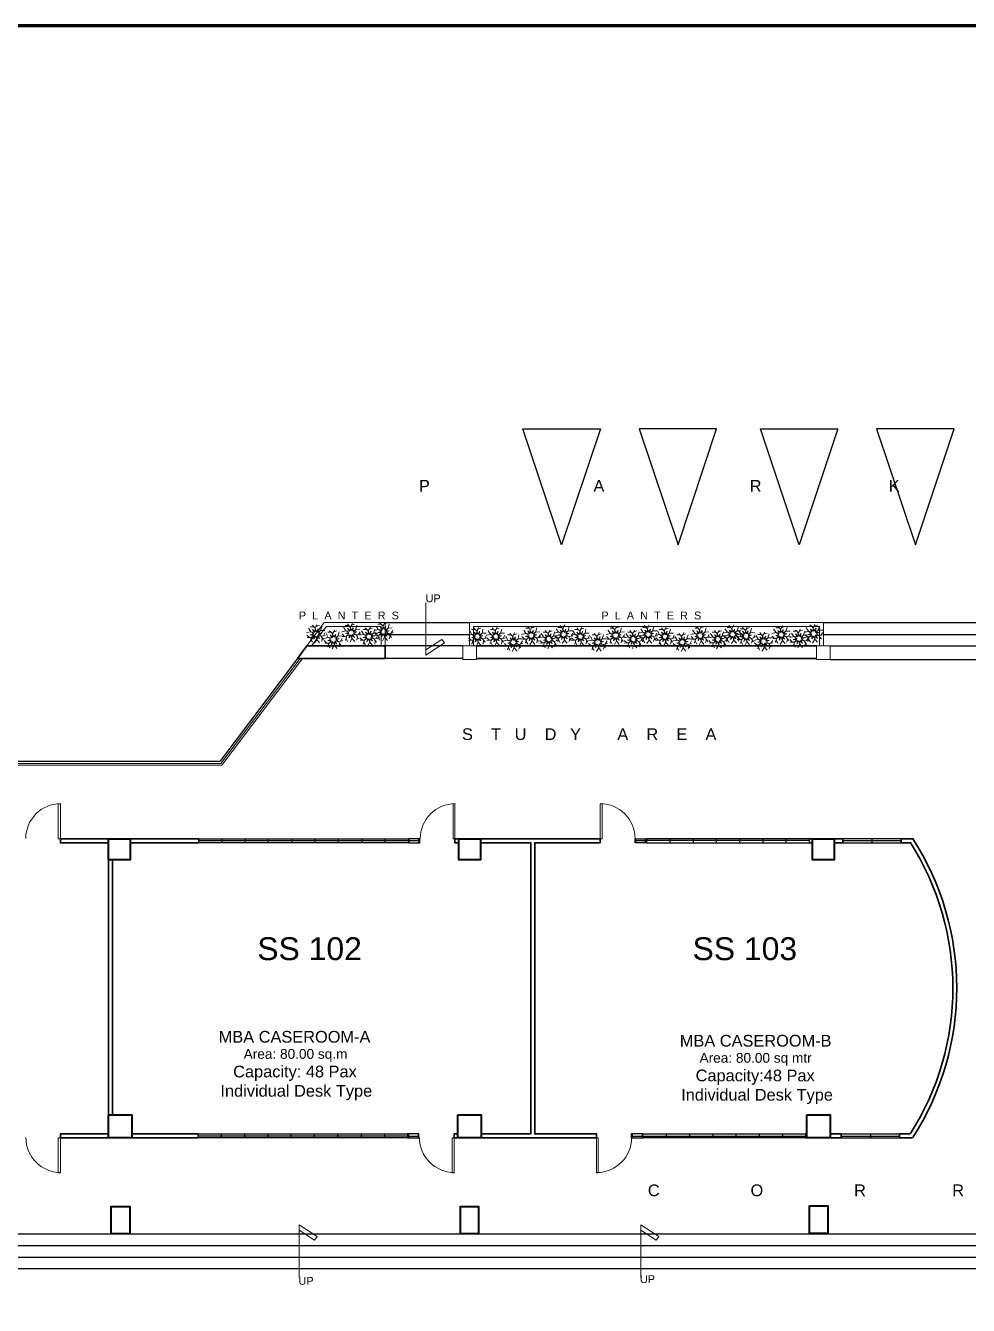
# Model space of a CAD drawing. Header units: inches. Extents: x 0 to 188, y 1 to 48.
# Drawn here: x 13.02 to 34.08, y 18.61 to 47.18 of the extents above; entities that cross this region are included whole.
import ezdxf

# ---------------------------------------------------------------- set-up
doc = ezdxf.new("R2010")
doc.units = ezdxf.units.IN
doc.header["$MEASUREMENT"] = 0
for name, color, linetype in [('PDF_BOUNDARIES', 5, 'Continuous'), ('PDF_COLUMN', 7, 'Continuous'), ('PDF_FURNITURES', 1, 'Continuous'), ('PDF_HATCH1', 3, 'Continuous'), ('PDF_PEN08', 6, 'Continuous'), ('PDF_Text', 7, 'Continuous'), ('PDF_WALLS', 3, 'Continuous')]:
    doc.layers.add(name, color=color, linetype=linetype)
for name, color, linetype, true_color in [('PDF_DIM', 7, 'Continuous', 0x767676), ('PDF_door', 7, 'Continuous', 0xdda500), ('PDF_Door Swing and Window', 7, 'Continuous', 0x95954a), ('PDF_window', 7, 'Continuous', 0xdda500)]:
    doc.layers.add(name, color=color, linetype=linetype, true_color=true_color)
doc.styles.add('PDF ArialMT', font='arial.ttf')

msp = doc.modelspace()

# ---------------------------------------------------------------- linework, layer by layer
at = {"layer": 'PDF_BOUNDARIES', "lineweight": 25}
for points in [[(25.863, 38.182), (24.991, 35.587), (24.129, 38.182)], [(26.725, 38.182), (27.596, 35.587), (28.458, 38.182)], [(31.17, 38.182), (30.299, 35.587), (29.437, 38.182)], [(32.032, 38.182), (32.904, 35.587), (33.766, 38.182)]]:
    msp.add_lwpolyline(points, close=True, dxfattribs=at)
for points in [[(21.055, 33.854), (22.935, 33.854)], [(30.847, 33.854), (38.241, 33.854)], [(21.055, 33.589), (22.935, 33.589)], [(30.847, 33.589), (38.241, 33.589)], [(22.788, 33.335), (21.055, 33.335)], [(30.994, 33.335), (38.241, 33.335)], [(19.096, 33.051), (17.363, 30.749), (9.401, 30.749), (9.401, 29.026)], [(22.788, 33.051), (21.055, 33.051)], [(30.994, 33.031), (38.094, 33.031)], [(1.42, 20.203), (1.42, 19.429), (1.508, 19.429), (1.508, 20.203), (63.663, 20.203)], [(1.508, 19.948), (63.643, 19.948)], [(1.508, 19.684), (63.643, 19.684)], [(1.508, 19.429), (63.643, 19.429)]]:
    msp.add_lwpolyline(points, dxfattribs=at)
at = {"layer": 'PDF_COLUMN', "lineweight": 40}
for points in [[(14.875, 29.026), (15.355, 29.026), (15.355, 28.556), (14.875, 28.556)], [(22.7, 29.026), (23.18, 29.026), (23.18, 28.556), (22.7, 28.556)], [(30.603, 29.026), (31.082, 29.026), (31.082, 28.556), (30.603, 28.556)], [(14.875, 22.866), (15.394, 22.866), (15.394, 22.347), (14.875, 22.347)], [(22.68, 22.866), (23.199, 22.866), (23.199, 22.347), (22.68, 22.347)], [(30.475, 22.866), (30.994, 22.866), (30.994, 22.347), (30.475, 22.347)], [(14.934, 20.203), (14.934, 20.819), (15.345, 20.819), (15.345, 20.203)], [(22.739, 20.203), (22.739, 20.819), (23.14, 20.819), (23.14, 20.203)], [(30.534, 20.212), (30.534, 20.829), (30.945, 20.829), (30.945, 20.212)]]:
    msp.add_lwpolyline(points, close=True, dxfattribs=at)
at = {"layer": 'PDF_DIM', "lineweight": 13}
for points in [[(21.965, 34.304), (21.965, 33.129), (22.377, 33.403), (22.318, 33.472), (21.965, 33.247)], [(19.135, 19.233), (19.135, 20.408), (19.537, 20.144), (19.478, 20.065), (19.135, 20.291)], [(26.764, 19.233), (26.764, 20.408), (27.165, 20.144), (27.106, 20.065), (26.764, 20.291)]]:
    msp.add_lwpolyline(points, dxfattribs=at)
at = {"layer": 'PDF_door', "lineweight": 0}
for points in [[(13.798, 29.809), (13.749, 29.809), (13.749, 29.026), (13.798, 29.026)], [(22.612, 29.809), (22.572, 29.809), (22.572, 29.026), (22.612, 29.026)], [(25.853, 29.809), (25.902, 29.809), (25.902, 29.026), (25.853, 29.026)], [(13.798, 21.564), (13.749, 21.564), (13.749, 22.347), (13.798, 22.347)], [(22.592, 21.564), (22.553, 21.564), (22.553, 22.347), (22.592, 22.347)], [(25.775, 21.564), (25.814, 21.564), (25.814, 22.347), (25.775, 22.347)]]:
    msp.add_lwpolyline(points, close=True, dxfattribs=at)
at = {"layer": 'PDF_Door Swing and Window', "lineweight": 13}
for centre, start, end in [((13.803, 29.031), 90, 180), ((22.616, 29.031), 89.9999, 180.0001), ((25.858, 29.031), 359.9999, 90.0001), ((13.804, 22.353), 180, 270), ((22.598, 22.353), 180, 270), ((25.781, 22.353), 270, 360)]:
    msp.add_arc(centre, 0.779, start, end, dxfattribs=at)
at = {"layer": 'PDF_FURNITURES', "lineweight": 20}
for points in [[(19.302, 33.335), (19.693, 33.854), (21.055, 33.854), (21.055, 33.335)], [(19.409, 33.335), (19.742, 33.766), (20.966, 33.766), (20.966, 33.335)], [(22.935, 33.335), (22.935, 33.854), (30.847, 33.854), (30.847, 33.335)], [(23.023, 33.335), (23.023, 33.766), (30.759, 33.766), (30.759, 33.335)], [(19.155, 33.051), (17.382, 30.71), (9.401, 30.71)], [(19.204, 33.051), (17.402, 30.671), (9.401, 30.671)]]:
    msp.add_lwpolyline(points, dxfattribs=at)
at = {"layer": 'PDF_HATCH1', "lineweight": 5}
for points in [[(19.292, 33.628), (19.39, 33.648), (19.341, 33.726)], [(19.537, 33.805), (19.507, 33.766), (19.488, 33.726), (19.517, 33.648), (19.556, 33.717), (19.537, 33.638), (19.605, 33.677), (19.556, 33.619), (19.635, 33.619), (19.556, 33.589), (19.625, 33.55), (19.546, 33.57), (19.586, 33.501), (19.527, 33.55), (19.527, 33.472), (19.497, 33.55), (19.458, 33.482), (19.478, 33.56), (19.409, 33.521), (19.458, 33.58), (19.38, 33.58), (19.458, 33.609), (19.39, 33.648), (19.468, 33.628), (19.429, 33.697), (19.488, 33.648), (19.488, 33.726), (19.458, 33.756)], [(19.429, 33.795), (19.458, 33.756), (19.38, 33.756)], [(19.507, 33.766), (19.586, 33.785)], [(19.635, 33.766), (19.605, 33.677), (19.703, 33.677)], [(20.085, 33.648), (20.173, 33.668), (20.124, 33.756)], [(20.212, 33.824), (20.242, 33.785), (20.163, 33.785)], [(20.32, 33.834), (20.3, 33.795), (20.281, 33.746), (20.3, 33.677), (20.34, 33.736), (20.33, 33.668), (20.398, 33.697), (20.34, 33.648), (20.418, 33.648), (20.349, 33.619), (20.408, 33.58), (20.33, 33.589), (20.369, 33.521), (20.31, 33.58), (20.31, 33.501), (20.291, 33.57), (20.242, 33.511), (20.261, 33.58), (20.193, 33.55), (20.242, 33.609), (20.173, 33.609), (20.242, 33.628), (20.173, 33.668), (20.252, 33.658), (20.212, 33.726), (20.271, 33.668), (20.281, 33.746), (20.242, 33.785)], [(20.3, 33.795), (20.369, 33.815)], [(20.418, 33.795), (20.398, 33.697), (20.487, 33.707)], [(20.722, 33.746), (20.692, 33.707), (20.673, 33.668), (20.692, 33.589), (20.741, 33.658), (20.722, 33.58), (20.79, 33.619), (20.741, 33.56), (20.819, 33.56), (20.741, 33.531), (20.81, 33.491), (20.731, 33.511), (20.771, 33.442), (20.712, 33.491), (20.712, 33.413), (20.682, 33.491), (20.643, 33.423), (20.663, 33.501), (20.594, 33.462), (20.643, 33.521), (20.565, 33.521), (20.643, 33.55), (20.575, 33.589), (20.653, 33.57), (20.614, 33.638), (20.673, 33.589), (20.673, 33.668), (20.643, 33.697)], [(20.604, 33.736), (20.643, 33.697), (20.565, 33.697)], [(20.692, 33.707), (20.771, 33.726)], [(20.81, 33.677), (20.898, 33.697), (20.849, 33.775)], [(20.937, 33.844), (20.966, 33.815), (20.888, 33.815)], [(21.045, 33.864), (21.025, 33.815), (21.006, 33.775), (21.025, 33.707), (21.064, 33.766), (21.055, 33.687), (21.123, 33.726), (21.064, 33.668), (21.143, 33.668), (21.074, 33.648), (21.133, 33.599), (21.064, 33.619), (21.094, 33.55), (21.035, 33.599), (21.035, 33.531), (21.015, 33.599), (20.966, 33.531), (20.986, 33.609), (20.917, 33.57), (20.966, 33.628), (20.898, 33.628), (20.966, 33.658), (20.898, 33.697), (20.976, 33.687), (20.947, 33.756), (20.996, 33.697), (21.006, 33.775), (20.966, 33.815)], [(21.025, 33.815), (21.094, 33.844)], [(21.143, 33.815), (21.123, 33.726), (21.211, 33.736)], [(23.033, 33.736), (23.062, 33.697), (22.984, 33.697)], [(23.14, 33.746), (23.121, 33.707), (23.101, 33.668), (23.121, 33.589), (23.16, 33.658), (23.15, 33.58), (23.219, 33.619), (23.16, 33.56), (23.238, 33.56), (23.17, 33.531), (23.229, 33.491), (23.16, 33.511), (23.189, 33.442), (23.131, 33.491), (23.131, 33.413), (23.111, 33.491), (23.062, 33.423), (23.082, 33.501), (23.013, 33.462), (23.062, 33.521), (22.993, 33.521), (23.062, 33.54), (22.993, 33.589), (23.072, 33.57), (23.042, 33.638), (23.091, 33.589), (23.101, 33.668), (23.062, 33.697)], [(23.121, 33.707), (23.189, 33.726)], [(23.552, 33.746), (23.532, 33.707), (23.513, 33.668), (23.532, 33.589), (23.571, 33.658), (23.561, 33.58), (23.63, 33.619), (23.571, 33.56), (23.65, 33.56), (23.581, 33.531), (23.64, 33.491), (23.571, 33.511), (23.601, 33.442), (23.542, 33.491), (23.542, 33.413), (23.522, 33.491), (23.483, 33.423), (23.493, 33.501), (23.424, 33.462), (23.483, 33.521), (23.405, 33.521), (23.473, 33.54), (23.415, 33.589), (23.483, 33.57), (23.454, 33.638), (23.503, 33.589), (23.513, 33.668), (23.473, 33.697)], [(23.444, 33.736), (23.473, 33.697), (23.405, 33.697)], [(23.532, 33.707), (23.601, 33.726)], [(24.345, 33.775), (24.316, 33.726), (24.296, 33.687), (24.325, 33.619), (24.364, 33.677), (24.345, 33.609), (24.413, 33.638), (24.364, 33.58), (24.443, 33.58), (24.364, 33.56), (24.433, 33.511), (24.355, 33.531), (24.394, 33.462), (24.335, 33.511), (24.335, 33.442), (24.306, 33.511), (24.267, 33.442), (24.286, 33.521), (24.218, 33.482), (24.267, 33.54), (24.188, 33.54), (24.267, 33.57), (24.198, 33.609), (24.276, 33.599), (24.237, 33.668), (24.296, 33.609), (24.296, 33.687), (24.267, 33.726)], [(24.237, 33.756), (24.267, 33.726), (24.188, 33.726)], [(24.316, 33.726), (24.394, 33.756)], [(24.443, 33.736), (24.413, 33.638), (24.511, 33.648)], [(25.07, 33.805), (25.04, 33.756), (25.021, 33.717), (25.05, 33.638), (25.089, 33.707), (25.07, 33.628), (25.138, 33.668), (25.089, 33.609), (25.167, 33.609), (25.089, 33.58), (25.158, 33.54), (25.079, 33.56), (25.119, 33.491), (25.06, 33.54), (25.06, 33.462), (25.03, 33.54), (24.991, 33.472), (25.011, 33.55), (24.942, 33.511), (24.991, 33.57), (24.913, 33.57), (24.991, 33.599), (24.923, 33.638), (25.001, 33.619), (24.962, 33.687), (25.021, 33.638), (25.021, 33.717), (24.991, 33.746)], [(24.962, 33.785), (24.991, 33.746), (24.913, 33.746)], [(25.04, 33.756), (25.119, 33.775)], [(25.167, 33.756), (25.138, 33.668), (25.236, 33.668)], [(25.334, 33.736), (25.363, 33.697), (25.285, 33.697)], [(25.442, 33.746), (25.422, 33.707), (25.403, 33.668), (25.422, 33.589), (25.461, 33.658), (25.442, 33.58), (25.52, 33.619), (25.461, 33.56), (25.54, 33.56), (25.471, 33.531), (25.53, 33.491), (25.451, 33.511), (25.491, 33.442), (25.432, 33.491), (25.432, 33.413), (25.412, 33.491), (25.363, 33.423), (25.383, 33.501), (25.314, 33.462), (25.363, 33.521), (25.295, 33.521), (25.363, 33.54), (25.295, 33.589), (25.373, 33.57), (25.334, 33.638), (25.393, 33.589), (25.403, 33.668), (25.363, 33.697)], [(25.422, 33.707), (25.491, 33.726)], [(26.225, 33.775), (26.206, 33.726), (26.186, 33.687), (26.206, 33.619), (26.255, 33.677), (26.235, 33.609), (26.303, 33.638), (26.255, 33.58), (26.323, 33.58), (26.255, 33.56), (26.323, 33.511), (26.245, 33.531), (26.284, 33.462), (26.225, 33.511), (26.225, 33.442), (26.196, 33.511), (26.157, 33.442), (26.166, 33.521), (26.098, 33.482), (26.157, 33.54), (26.078, 33.54), (26.147, 33.57), (26.088, 33.609), (26.157, 33.599), (26.127, 33.668), (26.186, 33.609), (26.186, 33.687), (26.157, 33.726)], [(26.117, 33.756), (26.157, 33.726), (26.078, 33.726)], [(26.206, 33.726), (26.284, 33.756)], [(26.333, 33.736), (26.303, 33.638), (26.401, 33.648)], [(26.95, 33.805), (26.93, 33.756), (26.911, 33.717), (26.93, 33.638), (26.979, 33.707), (26.96, 33.628), (27.028, 33.668), (26.979, 33.609), (27.048, 33.609), (26.979, 33.58), (27.048, 33.54), (26.969, 33.56), (27.009, 33.491), (26.95, 33.54), (26.95, 33.462), (26.92, 33.54), (26.881, 33.472), (26.891, 33.55), (26.832, 33.511), (26.881, 33.57), (26.803, 33.57), (26.871, 33.599), (26.813, 33.638), (26.891, 33.619), (26.852, 33.687), (26.911, 33.638), (26.911, 33.717), (26.881, 33.746)], [(26.842, 33.785), (26.881, 33.746), (26.803, 33.746)], [(26.93, 33.756), (27.009, 33.775)], [(27.058, 33.756), (27.028, 33.668), (27.126, 33.668)], [(27.332, 33.746), (27.312, 33.707), (27.283, 33.668), (27.312, 33.589), (27.351, 33.658), (27.332, 33.58), (27.4, 33.619), (27.351, 33.56), (27.43, 33.56), (27.351, 33.531), (27.42, 33.491), (27.342, 33.511), (27.381, 33.442), (27.322, 33.491), (27.322, 33.413), (27.293, 33.491), (27.253, 33.423), (27.273, 33.501), (27.204, 33.462), (27.253, 33.521), (27.175, 33.521), (27.253, 33.54), (27.185, 33.589), (27.263, 33.57), (27.224, 33.638), (27.283, 33.589), (27.283, 33.668), (27.253, 33.697)], [(27.224, 33.736), (27.253, 33.697), (27.175, 33.697)], [(27.312, 33.707), (27.381, 33.726)], [(28.115, 33.775), (28.096, 33.726), (28.076, 33.687), (28.096, 33.619), (28.135, 33.677), (28.125, 33.609), (28.193, 33.638), (28.135, 33.58), (28.213, 33.58), (28.145, 33.56), (28.203, 33.511), (28.135, 33.531), (28.164, 33.462), (28.115, 33.511), (28.115, 33.442), (28.086, 33.511), (28.047, 33.442), (28.056, 33.521), (27.988, 33.482), (28.047, 33.54), (27.968, 33.54), (28.037, 33.57), (27.978, 33.609), (28.047, 33.599), (28.017, 33.668), (28.066, 33.609), (28.076, 33.687), (28.047, 33.726)], [(28.007, 33.756), (28.047, 33.726), (27.968, 33.726)], [(28.096, 33.726), (28.164, 33.756)], [(28.223, 33.736), (28.193, 33.638), (28.282, 33.648)], [(28.84, 33.805), (28.82, 33.756), (28.801, 33.717), (28.82, 33.638), (28.859, 33.707), (28.85, 33.628), (28.918, 33.668), (28.859, 33.609), (28.938, 33.609), (28.869, 33.58), (28.928, 33.54), (28.859, 33.56), (28.889, 33.491), (28.84, 33.54), (28.84, 33.462), (28.81, 33.54), (28.771, 33.472), (28.781, 33.55), (28.712, 33.511), (28.771, 33.57), (28.693, 33.57), (28.761, 33.599), (28.703, 33.638), (28.771, 33.619), (28.742, 33.687), (28.801, 33.638), (28.801, 33.717), (28.771, 33.746)], [(28.732, 33.785), (28.771, 33.746), (28.693, 33.746)], [(28.82, 33.756), (28.889, 33.775)], [(28.948, 33.756), (28.918, 33.668), (29.006, 33.668)], [(29.143, 33.766), (29.124, 33.717), (29.104, 33.677), (29.124, 33.609), (29.163, 33.668), (29.143, 33.599), (29.212, 33.628), (29.163, 33.57), (29.241, 33.57), (29.163, 33.55), (29.232, 33.501), (29.153, 33.521), (29.192, 33.452), (29.134, 33.501), (29.134, 33.433), (29.104, 33.501), (29.065, 33.433), (29.085, 33.511), (29.016, 33.472), (29.065, 33.531), (28.987, 33.531), (29.065, 33.56), (28.996, 33.599), (29.075, 33.589), (29.036, 33.658), (29.094, 33.599), (29.104, 33.677), (29.065, 33.717)], [(29.036, 33.746), (29.065, 33.717), (28.987, 33.717)], [(29.124, 33.717), (29.192, 33.746)], [(29.241, 33.726), (29.212, 33.628), (29.31, 33.638)], [(29.927, 33.785), (29.907, 33.746), (29.888, 33.707), (29.907, 33.628), (29.946, 33.697), (29.937, 33.619), (30.005, 33.658), (29.946, 33.599), (30.025, 33.599), (29.956, 33.57), (30.015, 33.531), (29.946, 33.55), (29.976, 33.482), (29.927, 33.531), (29.927, 33.452), (29.897, 33.531), (29.858, 33.462), (29.868, 33.54), (29.799, 33.501), (29.858, 33.56), (29.78, 33.56), (29.848, 33.589), (29.79, 33.628), (29.858, 33.609), (29.829, 33.677), (29.888, 33.628), (29.888, 33.707), (29.858, 33.736)], [(29.819, 33.775), (29.858, 33.736), (29.78, 33.736)], [(29.907, 33.746), (29.986, 33.766)], [(30.035, 33.746), (30.005, 33.658), (30.103, 33.658)], [(30.416, 33.628), (30.514, 33.658), (30.456, 33.736)], [(30.651, 33.815), (30.632, 33.775), (30.612, 33.726), (30.632, 33.658), (30.681, 33.726), (30.661, 33.648), (30.73, 33.687), (30.671, 33.628), (30.749, 33.628), (30.681, 33.599), (30.749, 33.56), (30.671, 33.57), (30.71, 33.501), (30.651, 33.56), (30.651, 33.482), (30.622, 33.55), (30.583, 33.491), (30.593, 33.56), (30.524, 33.531), (30.583, 33.589), (30.505, 33.589), (30.573, 33.609), (30.514, 33.658), (30.583, 33.638), (30.554, 33.707), (30.612, 33.658), (30.612, 33.726), (30.583, 33.766)], [(30.544, 33.805), (30.583, 33.766), (30.505, 33.766)], [(30.632, 33.775), (30.71, 33.795)], [(30.759, 33.775), (30.73, 33.687), (30.828, 33.687)], [(19.311, 33.521), (19.36, 33.521), (19.302, 33.57)], [(19.36, 33.521), (19.409, 33.521), (19.39, 33.472)], [(19.429, 33.413), (19.39, 33.472), (19.38, 33.433)], [(19.586, 33.403), (19.527, 33.472), (19.478, 33.393)], [(19.713, 33.628), (19.674, 33.56), (19.625, 33.55), (19.644, 33.511), (19.674, 33.472)], [(19.644, 33.511), (19.635, 33.433)], [(19.674, 33.56), (19.713, 33.57)], [(19.684, 33.501), (19.781, 33.521), (19.732, 33.609)], [(19.703, 33.393), (19.752, 33.393), (19.693, 33.452)], [(19.928, 33.687), (19.899, 33.638), (19.879, 33.599), (19.899, 33.531), (19.948, 33.589), (19.928, 33.521), (19.997, 33.55), (19.948, 33.491), (20.026, 33.491), (19.948, 33.472), (20.016, 33.423), (19.938, 33.442), (19.977, 33.374), (19.919, 33.423), (19.919, 33.354), (19.889, 33.423), (19.85, 33.354), (19.87, 33.433), (19.801, 33.393), (19.85, 33.452), (19.772, 33.452), (19.85, 33.482), (19.781, 33.521), (19.86, 33.511), (19.821, 33.58), (19.879, 33.521), (19.879, 33.599), (19.85, 33.638)], [(19.811, 33.668), (19.85, 33.638), (19.772, 33.638)], [(19.899, 33.638), (19.977, 33.668)], [(20.026, 33.648), (19.997, 33.55), (20.095, 33.56)], [(20.095, 33.501), (20.056, 33.433), (20.016, 33.423), (20.036, 33.384), (20.065, 33.344)], [(20.056, 33.433), (20.105, 33.452)], [(20.095, 33.54), (20.144, 33.54), (20.095, 33.599)], [(20.144, 33.54), (20.193, 33.55), (20.183, 33.501)], [(20.212, 33.433), (20.183, 33.501), (20.163, 33.452)], [(20.379, 33.433), (20.31, 33.501), (20.271, 33.413)], [(20.496, 33.648), (20.457, 33.589), (20.408, 33.58), (20.438, 33.531), (20.457, 33.491)], [(20.438, 33.531), (20.418, 33.462)], [(20.457, 33.589), (20.506, 33.599)], [(20.477, 33.57), (20.575, 33.589), (20.526, 33.668)], [(20.496, 33.462), (20.545, 33.462), (20.487, 33.511)], [(20.545, 33.462), (20.594, 33.462), (20.575, 33.413)], [(20.819, 33.707), (20.79, 33.619), (20.888, 33.619)], [(20.888, 33.57), (20.849, 33.501), (20.81, 33.491), (20.829, 33.452), (20.859, 33.413)], [(20.819, 33.57), (20.868, 33.57), (20.819, 33.628)], [(20.829, 33.452), (20.819, 33.374)], [(20.849, 33.501), (20.898, 33.511)], [(20.868, 33.57), (20.917, 33.57), (20.908, 33.531)], [(20.937, 33.462), (20.908, 33.531), (20.888, 33.482)], [(21.103, 33.452), (21.035, 33.531), (20.996, 33.442)], [(21.221, 33.677), (21.182, 33.609), (21.133, 33.599), (21.162, 33.56), (21.192, 33.521)], [(21.162, 33.56), (21.143, 33.491)], [(21.182, 33.609), (21.231, 33.628)], [(22.905, 33.57), (22.993, 33.589), (22.945, 33.668)], [(22.915, 33.452), (22.964, 33.462), (22.915, 33.511)], [(22.964, 33.462), (23.013, 33.462), (23.003, 33.413)], [(23.238, 33.707), (23.219, 33.619), (23.307, 33.619)], [(23.287, 33.413), (23.258, 33.452), (23.229, 33.491), (23.277, 33.501), (23.317, 33.57), (23.415, 33.589), (23.356, 33.668)], [(23.258, 33.452), (23.238, 33.374)], [(23.326, 33.452), (23.375, 33.462), (23.326, 33.511), (23.277, 33.501)], [(23.375, 33.462), (23.424, 33.462), (23.415, 33.413)], [(23.659, 33.707), (23.63, 33.619), (23.718, 33.619)], [(23.728, 33.57), (23.689, 33.501), (23.64, 33.491), (23.669, 33.452), (23.699, 33.413)], [(23.669, 33.452), (23.65, 33.374)], [(23.689, 33.501), (23.738, 33.511)], [(23.708, 33.442), (23.797, 33.462), (23.748, 33.54)], [(23.836, 33.609), (23.865, 33.58), (23.787, 33.58)], [(23.943, 33.628), (23.924, 33.58), (23.904, 33.54), (23.924, 33.462), (23.963, 33.531), (23.953, 33.452), (24.022, 33.491), (23.963, 33.433), (24.041, 33.433), (23.973, 33.403), (24.032, 33.364), (23.963, 33.384), (23.992, 33.315), (23.934, 33.364), (23.934, 33.286), (23.914, 33.364), (23.865, 33.296), (23.885, 33.374), (23.816, 33.335), (23.865, 33.393), (23.797, 33.393), (23.865, 33.423), (23.797, 33.462), (23.875, 33.442), (23.845, 33.511), (23.894, 33.462), (23.904, 33.54), (23.865, 33.58)], [(23.924, 33.58), (23.992, 33.599)], [(24.041, 33.58), (24.022, 33.491), (24.11, 33.491)], [(24.12, 33.442), (24.08, 33.374), (24.032, 33.364), (24.061, 33.325), (24.08, 33.286)], [(24.1, 33.589), (24.198, 33.609), (24.149, 33.687)], [(24.12, 33.482), (24.169, 33.482), (24.11, 33.54)], [(24.169, 33.482), (24.218, 33.482), (24.198, 33.442)], [(24.237, 33.374), (24.198, 33.442), (24.188, 33.393)], [(24.394, 33.364), (24.335, 33.442), (24.286, 33.354)], [(24.521, 33.589), (24.482, 33.521), (24.433, 33.511), (24.453, 33.472), (24.482, 33.433)], [(24.453, 33.472), (24.443, 33.403)], [(24.482, 33.521), (24.521, 33.54)], [(24.502, 33.511), (24.59, 33.531), (24.541, 33.609)], [(24.511, 33.393), (24.56, 33.403), (24.511, 33.452)], [(24.629, 33.677), (24.658, 33.638), (24.58, 33.638)], [(24.737, 33.687), (24.717, 33.648), (24.697, 33.609), (24.717, 33.531), (24.756, 33.599), (24.746, 33.521), (24.815, 33.56), (24.756, 33.501), (24.835, 33.501), (24.766, 33.472), (24.825, 33.433), (24.746, 33.452), (24.786, 33.384), (24.727, 33.433), (24.727, 33.354), (24.707, 33.433), (24.658, 33.364), (24.678, 33.442), (24.609, 33.403), (24.658, 33.462), (24.59, 33.462), (24.658, 33.482), (24.59, 33.531), (24.668, 33.511), (24.629, 33.58), (24.688, 33.531), (24.697, 33.609), (24.658, 33.638)], [(24.717, 33.648), (24.786, 33.668)], [(24.835, 33.648), (24.815, 33.56), (24.903, 33.56)], [(24.825, 33.619), (24.923, 33.638), (24.874, 33.717)], [(24.913, 33.511), (24.874, 33.442), (24.825, 33.433), (24.854, 33.393), (24.874, 33.354)], [(24.844, 33.511), (24.893, 33.511), (24.835, 33.56)], [(24.874, 33.442), (24.923, 33.452)], [(24.893, 33.511), (24.942, 33.511), (24.923, 33.472)], [(24.962, 33.403), (24.923, 33.472), (24.913, 33.423)], [(25.119, 33.393), (25.06, 33.462), (25.011, 33.384)], [(25.246, 33.619), (25.207, 33.55), (25.158, 33.54), (25.177, 33.501), (25.207, 33.462)], [(25.177, 33.501), (25.167, 33.433)], [(25.207, 33.57), (25.295, 33.589), (25.246, 33.668)], [(25.207, 33.55), (25.246, 33.56)], [(25.216, 33.452), (25.265, 33.462), (25.216, 33.511)], [(25.265, 33.462), (25.314, 33.462), (25.305, 33.413)], [(25.54, 33.707), (25.52, 33.619), (25.608, 33.619)], [(25.618, 33.57), (25.579, 33.501), (25.53, 33.491), (25.559, 33.452), (25.579, 33.413)], [(25.559, 33.452), (25.54, 33.374)], [(25.579, 33.501), (25.628, 33.511)], [(25.598, 33.442), (25.687, 33.462), (25.638, 33.54)], [(25.833, 33.628), (25.814, 33.58), (25.784, 33.54), (25.814, 33.462), (25.853, 33.531), (25.833, 33.452), (25.902, 33.491), (25.853, 33.433), (25.931, 33.433), (25.853, 33.403), (25.922, 33.364), (25.843, 33.384), (25.882, 33.315), (25.824, 33.364), (25.824, 33.286), (25.794, 33.364), (25.755, 33.296), (25.775, 33.374), (25.706, 33.335), (25.755, 33.393), (25.677, 33.393), (25.755, 33.423), (25.687, 33.462), (25.765, 33.442), (25.726, 33.511), (25.784, 33.462), (25.784, 33.54), (25.755, 33.58)], [(25.726, 33.609), (25.755, 33.58), (25.677, 33.58)], [(25.814, 33.58), (25.882, 33.599)], [(25.931, 33.58), (25.902, 33.491), (26, 33.491)], [(26.01, 33.442), (25.971, 33.374), (25.922, 33.364), (25.951, 33.325), (25.971, 33.286)], [(25.99, 33.589), (26.088, 33.609), (26.029, 33.687)], [(26.01, 33.482), (26.059, 33.482), (26, 33.54)], [(26.059, 33.482), (26.098, 33.482), (26.088, 33.442)], [(26.127, 33.374), (26.088, 33.442), (26.078, 33.393)], [(26.284, 33.364), (26.225, 33.442), (26.176, 33.354)], [(26.401, 33.589), (26.362, 33.521), (26.323, 33.511), (26.343, 33.472), (26.372, 33.433)], [(26.343, 33.472), (26.323, 33.403)], [(26.362, 33.521), (26.411, 33.54)], [(26.392, 33.511), (26.48, 33.531), (26.431, 33.609)], [(26.401, 33.393), (26.45, 33.403), (26.392, 33.452)], [(26.627, 33.687), (26.607, 33.648), (26.578, 33.609), (26.607, 33.531), (26.646, 33.599), (26.627, 33.521), (26.695, 33.56), (26.646, 33.501), (26.725, 33.501), (26.646, 33.472), (26.715, 33.433), (26.636, 33.452), (26.676, 33.384), (26.617, 33.433), (26.617, 33.354), (26.587, 33.433), (26.548, 33.364), (26.568, 33.442), (26.499, 33.403), (26.548, 33.462), (26.47, 33.462), (26.548, 33.482), (26.48, 33.531), (26.558, 33.511), (26.519, 33.58), (26.578, 33.531), (26.578, 33.609), (26.548, 33.638)], [(26.519, 33.677), (26.548, 33.638), (26.47, 33.638)], [(26.607, 33.648), (26.676, 33.668)], [(26.725, 33.648), (26.695, 33.56), (26.793, 33.56)], [(26.715, 33.619), (26.813, 33.638), (26.764, 33.717)], [(26.803, 33.511), (26.764, 33.442), (26.715, 33.433), (26.744, 33.393), (26.764, 33.354)], [(26.734, 33.511), (26.783, 33.511), (26.725, 33.56)], [(26.764, 33.442), (26.813, 33.452)], [(26.783, 33.511), (26.832, 33.511), (26.813, 33.472)], [(26.852, 33.403), (26.813, 33.472), (26.803, 33.423)], [(27.009, 33.393), (26.95, 33.462), (26.901, 33.384)], [(27.126, 33.619), (27.087, 33.55), (27.048, 33.54), (27.067, 33.501), (27.097, 33.462)], [(27.067, 33.501), (27.048, 33.433)], [(27.087, 33.55), (27.136, 33.56)], [(27.097, 33.57), (27.185, 33.589), (27.136, 33.668)], [(27.106, 33.452), (27.155, 33.462), (27.097, 33.511)], [(27.155, 33.462), (27.204, 33.462), (27.185, 33.413)], [(27.43, 33.707), (27.4, 33.619), (27.498, 33.619)], [(27.508, 33.57), (27.469, 33.501), (27.42, 33.491), (27.449, 33.452), (27.469, 33.413)], [(27.449, 33.452), (27.43, 33.374)], [(27.469, 33.501), (27.518, 33.511)], [(27.488, 33.442), (27.577, 33.462), (27.528, 33.54)], [(27.723, 33.628), (27.704, 33.58), (27.674, 33.54), (27.704, 33.462), (27.743, 33.531), (27.723, 33.452), (27.792, 33.491), (27.743, 33.433), (27.821, 33.433), (27.743, 33.403), (27.812, 33.364), (27.733, 33.384), (27.772, 33.315), (27.714, 33.364), (27.714, 33.286), (27.684, 33.364), (27.645, 33.296), (27.665, 33.374), (27.596, 33.335), (27.645, 33.393), (27.567, 33.393), (27.645, 33.423), (27.577, 33.462), (27.655, 33.442), (27.616, 33.511), (27.674, 33.462), (27.674, 33.54), (27.645, 33.58)], [(27.616, 33.609), (27.645, 33.58), (27.567, 33.58)], [(27.704, 33.58), (27.772, 33.599)], [(27.821, 33.58), (27.792, 33.491), (27.89, 33.491)], [(27.9, 33.442), (27.861, 33.374), (27.812, 33.364), (27.841, 33.325), (27.861, 33.286)], [(27.88, 33.589), (27.978, 33.609), (27.919, 33.687)], [(27.9, 33.482), (27.939, 33.482), (27.89, 33.54)], [(27.939, 33.482), (27.988, 33.482), (27.978, 33.442)], [(28.017, 33.374), (27.978, 33.442), (27.958, 33.393)], [(28.174, 33.364), (28.115, 33.442), (28.066, 33.354)], [(28.291, 33.589), (28.252, 33.521), (28.203, 33.511), (28.233, 33.472), (28.262, 33.433)], [(28.233, 33.472), (28.213, 33.403)], [(28.252, 33.521), (28.301, 33.54)], [(28.282, 33.511), (28.37, 33.531), (28.321, 33.609)], [(28.291, 33.393), (28.34, 33.403), (28.282, 33.452)], [(28.517, 33.687), (28.497, 33.648), (28.468, 33.609), (28.497, 33.531), (28.536, 33.599), (28.517, 33.521), (28.585, 33.56), (28.536, 33.501), (28.615, 33.501), (28.536, 33.472), (28.605, 33.433), (28.526, 33.452), (28.566, 33.384), (28.507, 33.433), (28.507, 33.354), (28.477, 33.433), (28.438, 33.364), (28.458, 33.442), (28.389, 33.403), (28.438, 33.462), (28.36, 33.462), (28.438, 33.482), (28.37, 33.531), (28.448, 33.511), (28.409, 33.58), (28.468, 33.531), (28.468, 33.609), (28.438, 33.638)], [(28.409, 33.677), (28.438, 33.638), (28.36, 33.638)], [(28.497, 33.648), (28.566, 33.668)], [(28.615, 33.648), (28.585, 33.56), (28.683, 33.56)], [(28.605, 33.619), (28.703, 33.638), (28.644, 33.717)], [(28.693, 33.511), (28.654, 33.442), (28.605, 33.433), (28.634, 33.393), (28.654, 33.354)], [(28.624, 33.511), (28.664, 33.511), (28.615, 33.56)], [(28.654, 33.442), (28.693, 33.452)], [(28.664, 33.511), (28.712, 33.511), (28.703, 33.472)], [(28.742, 33.403), (28.703, 33.472), (28.683, 33.423)], [(28.899, 33.393), (28.84, 33.462), (28.791, 33.384)], [(28.908, 33.58), (28.996, 33.599), (28.948, 33.677)], [(28.918, 33.472), (28.967, 33.472), (28.908, 33.531)], [(29.016, 33.619), (28.977, 33.55), (28.928, 33.54), (28.957, 33.501), (28.987, 33.462)], [(28.957, 33.501), (28.938, 33.433)], [(28.967, 33.472), (29.016, 33.472), (29.006, 33.433)], [(28.977, 33.55), (29.026, 33.56)], [(29.036, 33.364), (29.006, 33.433), (28.987, 33.384)], [(29.192, 33.354), (29.134, 33.433), (29.085, 33.344)], [(29.32, 33.58), (29.28, 33.511), (29.232, 33.501), (29.261, 33.462), (29.28, 33.423)], [(29.261, 33.462), (29.241, 33.393)], [(29.28, 33.511), (29.329, 33.531)], [(29.3, 33.452), (29.388, 33.482), (29.339, 33.56)], [(29.535, 33.638), (29.516, 33.599), (29.486, 33.56), (29.516, 33.482), (29.555, 33.55), (29.535, 33.472), (29.604, 33.511), (29.555, 33.452), (29.633, 33.452), (29.555, 33.423), (29.623, 33.384), (29.545, 33.393), (29.584, 33.335), (29.525, 33.384), (29.525, 33.305), (29.496, 33.374), (29.457, 33.315), (29.476, 33.393), (29.408, 33.354), (29.457, 33.413), (29.378, 33.413), (29.457, 33.433), (29.388, 33.482), (29.467, 33.462), (29.427, 33.531), (29.486, 33.482), (29.486, 33.56), (29.457, 33.589)], [(29.427, 33.628), (29.457, 33.589), (29.378, 33.589)], [(29.516, 33.599), (29.584, 33.619)], [(29.633, 33.599), (29.604, 33.511), (29.702, 33.511)], [(29.711, 33.452), (29.672, 33.393), (29.623, 33.384), (29.653, 33.344), (29.672, 33.305)], [(29.692, 33.609), (29.79, 33.628), (29.731, 33.707)], [(29.711, 33.501), (29.751, 33.501), (29.702, 33.55)], [(29.751, 33.501), (29.799, 33.501), (29.79, 33.452)], [(29.829, 33.393), (29.79, 33.452), (29.77, 33.413)], [(29.986, 33.384), (29.927, 33.452), (29.878, 33.364)], [(30.103, 33.609), (30.064, 33.54), (30.015, 33.531), (30.044, 33.491), (30.074, 33.452)], [(30.044, 33.491), (30.025, 33.413)], [(30.064, 33.54), (30.113, 33.55)], [(30.093, 33.521), (30.181, 33.54), (30.132, 33.619)], [(30.103, 33.413), (30.152, 33.413), (30.093, 33.472)], [(30.328, 33.707), (30.309, 33.658), (30.279, 33.619), (30.309, 33.55), (30.348, 33.609), (30.328, 33.531), (30.397, 33.57), (30.348, 33.511), (30.426, 33.511), (30.348, 33.491), (30.416, 33.442), (30.338, 33.462), (30.377, 33.393), (30.319, 33.442), (30.319, 33.374), (30.289, 33.442), (30.25, 33.374), (30.27, 33.452), (30.201, 33.413), (30.25, 33.472), (30.172, 33.472), (30.25, 33.501), (30.181, 33.54), (30.26, 33.531), (30.221, 33.599), (30.279, 33.54), (30.279, 33.619), (30.25, 33.658)], [(30.221, 33.687), (30.25, 33.658), (30.172, 33.658)], [(30.309, 33.658), (30.377, 33.687)], [(30.426, 33.658), (30.397, 33.57), (30.495, 33.58)], [(30.505, 33.521), (30.465, 33.452), (30.416, 33.442), (30.446, 33.403), (30.465, 33.364)], [(30.436, 33.521), (30.485, 33.531), (30.426, 33.58)], [(30.465, 33.452), (30.505, 33.472)], [(30.485, 33.531), (30.524, 33.531), (30.514, 33.482)], [(30.554, 33.413), (30.514, 33.482), (30.495, 33.433)], [(30.71, 33.413), (30.651, 33.482), (30.603, 33.393)], [(30.828, 33.628), (30.789, 33.57), (30.749, 33.56), (30.769, 33.521), (30.798, 33.482)], [(30.769, 33.521), (30.749, 33.442)], [(30.789, 33.57), (30.838, 33.58)], [(19.752, 33.393), (19.801, 33.393), (19.781, 33.354)], [(19.821, 33.286), (19.781, 33.354), (19.772, 33.305)], [(19.977, 33.276), (19.919, 33.354), (19.87, 33.266)], [(20.036, 33.384), (20.026, 33.315)], [(20.614, 33.354), (20.575, 33.413), (20.565, 33.374)], [(20.771, 33.344), (20.712, 33.413), (20.663, 33.335)], [(23.033, 33.344), (23.003, 33.413), (22.984, 33.374)], [(23.199, 33.344), (23.131, 33.413), (23.091, 33.325)], [(23.454, 33.344), (23.415, 33.413), (23.395, 33.374)], [(23.61, 33.344), (23.542, 33.413), (23.503, 33.325)], [(23.718, 33.335), (23.767, 33.335), (23.718, 33.384)], [(23.767, 33.335), (23.816, 33.335), (23.806, 33.296)], [(23.836, 33.227), (23.806, 33.296), (23.787, 33.247)], [(24.002, 33.217), (23.934, 33.286), (23.894, 33.207)], [(24.061, 33.325), (24.041, 33.256)], [(24.08, 33.374), (24.129, 33.384)], [(24.56, 33.403), (24.609, 33.403), (24.6, 33.354)], [(24.629, 33.286), (24.6, 33.354), (24.58, 33.315)], [(24.795, 33.286), (24.727, 33.354), (24.688, 33.266)], [(24.854, 33.393), (24.835, 33.315)], [(25.334, 33.344), (25.305, 33.413), (25.285, 33.374)], [(25.5, 33.344), (25.432, 33.413), (25.393, 33.325)], [(25.608, 33.335), (25.657, 33.335), (25.598, 33.384)], [(25.657, 33.335), (25.706, 33.335), (25.687, 33.296)], [(25.726, 33.227), (25.687, 33.296), (25.677, 33.247)], [(25.882, 33.217), (25.824, 33.286), (25.775, 33.207)], [(25.951, 33.325), (25.931, 33.256)], [(25.971, 33.374), (26.019, 33.384)], [(26.45, 33.403), (26.499, 33.403), (26.48, 33.354)], [(26.519, 33.286), (26.48, 33.354), (26.47, 33.315)], [(26.676, 33.286), (26.617, 33.354), (26.568, 33.266)], [(26.744, 33.393), (26.725, 33.315)], [(27.224, 33.344), (27.185, 33.413), (27.175, 33.374)], [(27.381, 33.344), (27.322, 33.413), (27.273, 33.325)], [(27.498, 33.335), (27.547, 33.335), (27.488, 33.384)], [(27.547, 33.335), (27.596, 33.335), (27.577, 33.296)], [(27.616, 33.227), (27.577, 33.296), (27.567, 33.247)], [(27.772, 33.217), (27.714, 33.286), (27.665, 33.207)], [(27.841, 33.325), (27.821, 33.256)], [(27.861, 33.374), (27.9, 33.384)], [(28.34, 33.403), (28.389, 33.403), (28.37, 33.354)], [(28.409, 33.286), (28.37, 33.354), (28.36, 33.315)], [(28.566, 33.286), (28.507, 33.354), (28.458, 33.266)], [(28.634, 33.393), (28.615, 33.315)], [(29.31, 33.344), (29.359, 33.354), (29.3, 33.403)], [(29.359, 33.354), (29.408, 33.354), (29.388, 33.305)], [(29.427, 33.237), (29.388, 33.305), (29.378, 33.266)], [(29.584, 33.237), (29.525, 33.305), (29.476, 33.217)], [(29.653, 33.344), (29.633, 33.266)], [(29.672, 33.393), (29.711, 33.403)], [(30.152, 33.413), (30.201, 33.413), (30.181, 33.374)], [(30.221, 33.305), (30.181, 33.374), (30.172, 33.325)], [(30.377, 33.296), (30.319, 33.374), (30.27, 33.286)], [(30.446, 33.403), (30.426, 33.335)]]:
    msp.add_lwpolyline(points, dxfattribs=at)
at = {"layer": 'PDF_HATCH1', "color": 8, "lineweight": 5, "true_color": 0x767676}
for points in [[(22.788, 33.031), (22.788, 33.335), (23.091, 33.335), (23.091, 33.031)], [(30.691, 33.031), (30.691, 33.335), (30.994, 33.335), (30.994, 33.031)]]:
    msp.add_lwpolyline(points, close=True, dxfattribs=at)
msp.add_lwpolyline([(19.204, 33.051), (19.165, 33.002)], dxfattribs=at)
at = {"layer": 'PDF_PEN08', "lineweight": 80}
msp.add_lwpolyline([(68.687, 1.391), (0, 1.391), (0, 47.182), (68.687, 47.182)], close=True, dxfattribs=at)
at = {"layer": 'PDF_WALLS', "lineweight": 35}
msp.add_lwpolyline([(19.096, 33.051), (19.302, 33.335), (21.055, 33.335), (21.055, 33.051)], close=True, dxfattribs=at)
for points in [[(23.091, 33.335), (30.691, 33.335)], [(23.091, 33.051), (30.691, 33.051)], [(14.875, 29.026), (13.798, 29.026), (13.798, 28.938), (14.875, 28.938)], [(16.893, 29.026), (15.355, 29.026)], [(15.355, 28.938), (16.893, 28.938)], [(22.7, 29.026), (22.612, 29.026), (22.612, 28.938), (22.7, 28.938)], [(23.199, 22.347), (25.775, 22.347), (25.775, 22.435), (24.394, 22.435), (24.394, 28.938), (25.853, 28.938), (25.853, 29.026), (23.18, 29.026)], [(23.199, 22.435), (24.306, 22.435), (24.306, 28.938), (23.18, 28.938)], [(30.603, 29.026), (30.534, 29.026)], [(30.603, 28.938), (30.534, 28.938)], [(31.082, 28.938), (31.278, 28.938), (31.278, 29.026), (31.082, 29.026)], [(32.825, 29.026), (32.581, 29.026), (32.581, 28.938), (32.777, 28.938)], [(14.875, 28.556), (14.875, 22.866)], [(14.963, 28.556), (14.963, 22.866)], [(14.875, 22.347), (13.798, 22.347), (13.798, 22.435), (14.875, 22.435)], [(16.873, 22.435), (15.394, 22.435)], [(16.873, 22.347), (15.394, 22.347)], [(22.68, 22.347), (22.592, 22.347), (22.592, 22.435), (22.68, 22.435)], [(30.446, 22.435), (30.475, 22.435)], [(30.446, 22.347), (30.475, 22.347)], [(30.994, 22.435), (31.239, 22.435), (31.239, 22.347), (30.994, 22.347)], [(32.786, 22.435), (32.541, 22.435), (32.541, 22.347), (32.835, 22.347)]]:
    msp.add_lwpolyline(points, dxfattribs=at)
for radius, start, end in [(6.047, 327.5134, 32.6129), (6.135, 327.0685, 33.0579)]:
    msp.add_arc((27.689, 25.691), radius, start, end, dxfattribs=at)
at = {"layer": 'PDF_window', "lineweight": 25}
for points in [[(21.574, 29.026), (21.574, 28.938), (21.828, 28.938), (21.828, 29.026), (21.574, 29.026), (21.574, 28.938), (16.893, 28.938), (16.893, 29.026)], [(26.636, 28.938), (26.636, 29.026), (26.891, 29.026), (26.891, 28.938)], [(30.534, 29.026), (26.891, 29.026), (26.891, 28.938), (30.534, 28.938)], [(21.554, 22.347), (16.873, 22.347), (16.873, 22.435), (21.554, 22.435), (21.554, 22.347), (21.809, 22.347), (21.809, 22.435), (21.554, 22.435)], [(26.813, 22.347), (26.813, 22.435), (26.548, 22.435), (26.548, 22.347)], [(30.446, 22.347), (26.813, 22.347), (26.813, 22.435), (30.446, 22.435)]]:
    msp.add_lwpolyline(points, close=True, dxfattribs=at)
for points in [[(16.893, 28.987), (21.574, 28.987)], [(17.412, 28.938), (17.412, 29.026)], [(17.931, 28.938), (17.931, 29.026)], [(18.45, 28.938), (18.45, 29.026)], [(18.969, 28.938), (18.969, 29.026)], [(19.488, 28.938), (19.488, 29.026)], [(20.007, 28.938), (20.007, 29.026)], [(20.536, 28.938), (20.536, 29.026)], [(21.055, 28.938), (21.055, 29.026)], [(21.593, 28.938), (21.593, 29.026)], [(21.593, 28.987), (21.809, 28.987)], [(21.809, 28.938), (21.809, 29.026)], [(26.656, 28.938), (26.656, 29.026)], [(26.656, 28.987), (26.871, 28.987)], [(26.871, 28.938), (26.871, 29.026)], [(30.534, 28.987), (26.891, 28.987)], [(27.42, 28.938), (27.42, 29.026)], [(27.939, 28.938), (27.939, 29.026)], [(28.458, 28.938), (28.458, 29.026)], [(28.977, 28.938), (28.977, 29.026)], [(29.496, 28.938), (29.496, 29.026)], [(30.015, 28.938), (30.015, 29.026)], [(32.581, 29.026), (31.278, 29.026)], [(31.278, 28.987), (32.581, 28.987)], [(31.278, 28.938), (32.581, 28.938)], [(31.934, 28.938), (31.934, 29.026)], [(21.554, 22.386), (16.873, 22.386)], [(17.392, 22.435), (17.392, 22.347)], [(17.911, 22.435), (17.911, 22.347)], [(18.43, 22.435), (18.43, 22.347)], [(18.949, 22.435), (18.949, 22.347)], [(19.468, 22.435), (19.468, 22.347)], [(19.987, 22.435), (19.987, 22.347)], [(20.516, 22.435), (20.516, 22.347)], [(21.035, 22.435), (21.035, 22.347)], [(21.574, 22.435), (21.574, 22.347)], [(21.574, 22.386), (21.789, 22.386)], [(21.789, 22.435), (21.789, 22.347)], [(26.568, 22.435), (26.568, 22.347)], [(26.568, 22.386), (26.793, 22.386)], [(26.793, 22.435), (26.793, 22.347)], [(26.813, 22.386), (30.446, 22.386)], [(27.332, 22.435), (27.332, 22.347)], [(27.851, 22.435), (27.851, 22.347)], [(28.37, 22.435), (28.37, 22.347)], [(28.889, 22.435), (28.889, 22.347)], [(29.408, 22.435), (29.408, 22.347)], [(29.927, 22.435), (29.927, 22.347)], [(31.239, 22.435), (32.541, 22.435)], [(31.239, 22.386), (32.541, 22.386)], [(31.239, 22.347), (32.541, 22.347)], [(31.895, 22.435), (31.895, 22.347)]]:
    msp.add_lwpolyline(points, dxfattribs=at)

# ---------------------------------------------------------------- texts
at = {"layer": 'PDF_Text', "attachment_point": 4, "style": 'PDF ArialMT'}
for s, insert, char_height in [('P                                    A                                R                            K                       I                          N                      G                              A                                    R                                 E                             A', (21.809, 36.903), 0.261532), ('UP', (21.956, 34.392), 0.1744), ('P  L  A  N  T  E  R  S', (19.126, 34.01), 0.17435), ('P  L  A  N  T  E  R  S', (25.883, 34.01), 0.17435), ('S    T   U    D   Y        A    R    E    A', (22.769, 31.36), 0.26153), ('SS 102', (18.196, 26.568), 0.51), ('SS 103', (27.92, 26.568), 0.51), ('MBA CASEROOM-A', (17.334, 24.603), 0.26153), ('MBA CASEROOM-B', (27.636, 24.515), 0.26153), ('Area: 80.00 sq.m', (17.892, 24.19), 0.21794), ('Area: 80.00 sq mtr', (28.077, 24.102), 0.21794), ('Capacity: 48 Pax', (17.657, 23.79), 0.26153), ('Capacity:48 Pax', (27.989, 23.702), 0.26153), ('Individual Desk Type', (17.373, 23.359), 0.26153), ('Individual Desk Type', (27.666, 23.271), 0.26153), ('C                    O                    R                   R                    I                       D                               O                           R', (26.922, 21.175), 0.261532), ('UP', (19.116, 19.154), 0.1744), ('UP', (26.745, 19.193), 0.1744)]:
    msp.add_mtext(s, dxfattribs=dict(at, insert=insert, char_height=char_height))

doc.saveas('drawing.dxf')
